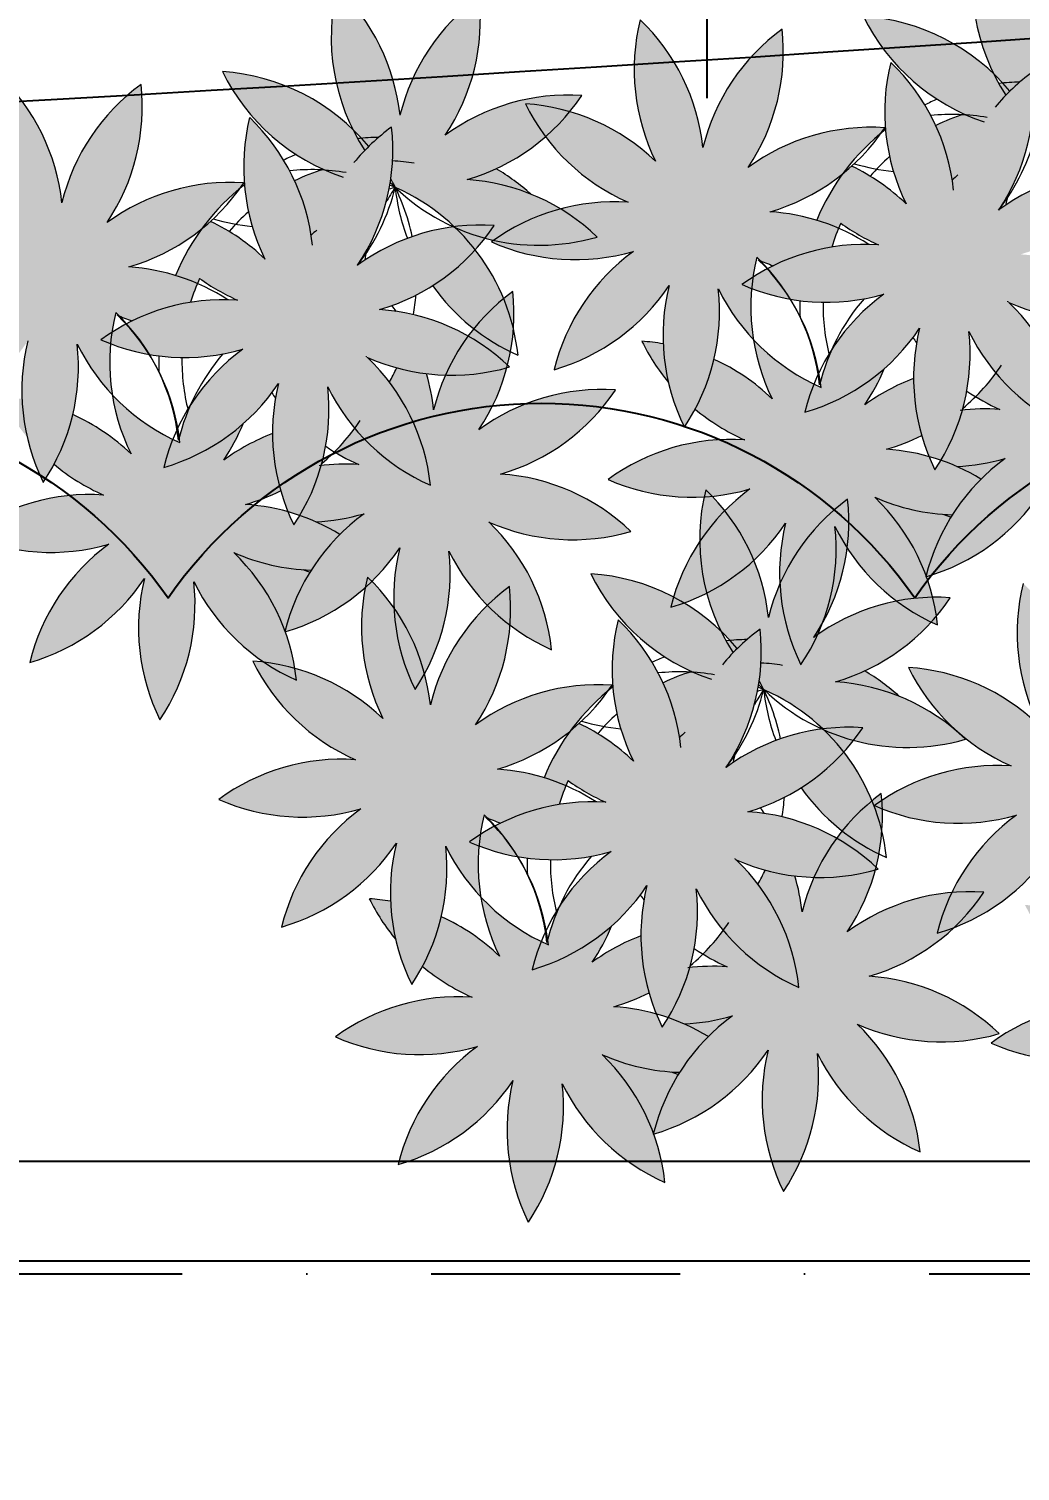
# Model space of a CAD drawing. Extents: x -32840 to 422982, y 280745 to 888746.
# Drawn here: x 220228 to 222219, y 461284 to 464180 of the extents above; entities that cross this region are included whole.
import ezdxf

# ---------------------------------------------------------------- set-up
doc = ezdxf.new("R2010")
doc.units = 0
doc.header["$LTSCALE"] = 1000
doc.header["$PDMODE"] = 3
for name, pattern in [('CONTINOUS', [0]), ('DASHDOT', [1, 0.5, -0.25, 0, -0.25]), ('HIDDEN', [0.375, 0.25, -0.125])]:
    doc.linetypes.add(name, pattern=pattern)
doc.layers.get('Defpoints').update_dxf_attribs({"linetype": 'HIDDEN'})
doc.layers.add('A-Dim grid', color=3, linetype='Continuous', transparency=0.5)
for name, color, linetype in [('a-drive(base)', 22, 'Continuous'), ('A-GRID', 31, 'DASHDOT'), ('A-GRID NO', 40, 'CONTINOUS'), ('A-Rev', 31, 'Continuous'), ('A-WALL', 7, 'CONTINOUS')]:
    doc.layers.add(name, color=color, linetype=linetype)
doc.layers.add('X-SW$0$Xref-Color$0$12.shrubs & ground covers', color=254, linetype='Continuous', lineweight=0)
doc.styles.add('ROMANS', font='romans.shx', dxfattribs={"width": 0.8})
doc.dimstyles.new('A-Dim Grid', dxfattribs={"dimscale": 100, "dimtxt": 2.5, "dimasz": 0.5, "dimexe": 0, "dimexo": 0, "dimgap": 0.3, "dimtad": 1, "dimdec": 0, "dimlfac": -0.01, "dimzin": 3, "dimdsep": 46, "dimtxsty": 'ROMANS', "dimblk": 'OBLIQUE', "dimcen": 5, "dimclrd": 256, "dimclre": 8, "dimclrt": 4, "dimadec": 0, "dimazin": 0, "dimtfac": 1, "dimtdec": 0, "dimtix": 1, "dimtmove": 1, "dimatfit": 3, "dimfxl": 1, "dimfrac": 2, "dimtolj": 1, "dimtzin": 3, "dimlwd": -1, "dimarcsym": 0})

# ---------------------------------------------------------------- blocks, each defined once
blk = doc.blocks.new('A$C4a14b2df')
at = {"true_color": 0x4d9226}
h = blk.add_hatch(color=87, dxfattribs=at)
h.dxf.hatch_style = 1
h.paths.add_polyline_path([(8707.3, 11193.8, 0.054447), (8661.8, 11115.3, -0.097304), (8504.7, 11151.1, -0.000367), (8504.5, 11151.7, -0.177195), (8631.7, 10894.3, -0.176327), (8425.4, 11092.1, -0.162535), (8369.2, 10833.5, 0.01495), (8345.4, 10841, -0.158509), (8326.4, 11098.7, -0.176327), (8095.8, 10929.9, -0.035596), (8114, 10986.5, 0.009428), (8128.3, 10979.8, 0.006475), (8127, 10990.6, -0.041812), (8150.2, 11056.3, -0.092047), (8254.8, 11167.4, -0.113986), (8067, 11156.9, 0.046078), (8021.2, 11218.6, -0.138987), (8244.1, 11266, -0.052666), (8168, 11309.7, 0.006963), (8163.5, 11299.4, 0.027999), (8119.6, 11315.5, -0.05988), (8172, 11408.9, 0.014038), (8189.8, 11424.2, -0.080164), (8299.3, 11348.5, -0.176327), (8268.5, 11632.6, -0.093915), (8358.7, 11505.9, -0.036305), (8412.9, 11527.5, -0.004243), (8420, 11527.1, -0.176327), (8213.7, 11724.9, -0.176327), (8475.2, 11609.6, 0.029646), (8499.6, 11566.5, -0.042962), (8553.6, 11613.6, -0.176327), (8485.4, 11336.1, -0.12616), (8678.1, 11413.2, 0.002189), (8681.4, 11411.7, -0.036034), (8721.7, 11367.1, -0.138344), (8529.2, 11247.1, -0.112612)])
h.paths.add_polyline_path([(8661.3, 11597.2, -0.176327), (8935.8, 11676.9, -0.176327), (8705.1, 11508.1, -0.176327), (8966.6, 11392.8, -0.137211), (8741.5, 11390.5, 0.018694), (8759.9, 11415.8, 0.048129), (8679.7, 11413.4, 0.08601), (8560.9, 11492.5, 0.011626), (8551.9, 11509.7, 0.062453), (8553.6, 11613.6, 0.019904), (8527.6, 11593, 0.019159), (8493.3, 11591.1, 0.015456), (8475.2, 11609.6, -0.176327), (8444.4, 11893.7, -0.176327), (8570.5, 11637.2, -0.176327), (8729.5, 11874.7, -0.176327)])
h.paths.add_polyline_path([(8163.5, 11299.4, 0.025006), (8149.8, 11261.6, 0.074143), (8032.4, 11224.3, -0.016866), (8006.2, 11234.5, 0.005672), (7999.4, 11241.2, 0.024262), (7991.6, 11201.4, 0.015952), (7969.6, 11186.4, 0.012501), (7989, 11178.4, 0.06155), (7992.5, 11076, -0.074407), (7922.1, 11177.7, -0.176327), (7853.9, 10900.1, -0.176327), (7823, 11184.2, -0.176327), (7592.4, 11015.5, -0.176327), (7751.4, 11252.9, -0.176327), (7466.3, 11271.9, -0.176327), (7740.7, 11351.6, -0.176327), (7534.5, 11549.4, -0.176327), (7795.9, 11434.1, -0.176327), (7765.1, 11718.2, -0.176327), (7891.3, 11461.8, -0.176327), (8050.3, 11699.2, -0.176327), (7982.1, 11421.7, -0.176327), (8256.5, 11501.4, -0.007844), (8249, 11490.6, 0.062812), (8172, 11408.9, -0.09961), (8025.9, 11332.6, -0.085331)])
h.paths.add_polyline_path([(8357.2, 10814.6, 0.013408), (8369.2, 10833.5, -0.053419), (8449.7, 10795.6, 0.055149), (8392.2, 10723.9, -0.096485), (8236.5, 10759.2, -0.176327), (8362.6, 10502.8, -0.176327), (8156.4, 10700.6, -0.176327), (8088.2, 10423.1, -0.176327), (8057.3, 10707.2, -0.176327), (7826.7, 10538.5, -0.176327), (7985.7, 10775.9, -0.176327), (7700.6, 10794.9, -0.176327), (7975, 10874.6, -0.070394), (7875.6, 10936.4, 0.064099), (7913.2, 11036.2, -0.085123), (8030.2, 10957.1, -0.075089), (7992.5, 11076, 0.091085), (8114, 10986.5, 0.035596), (8095.8, 10929.9, 0.110208), (8255.3, 11017.5, -0.04954), (8216.3, 10944.7, -0.067048), (8314.3, 10997.9, 0.069654), (8330.7, 10883.2, -0.045431), (8260.1, 10855.6, -0.051885), (8345.4, 10841, 0.017333)])
h.paths.add_polyline_path([(9034.1, 10801.4, -0.176327), (8749, 10820.4, -0.176327), (8875.1, 10564, -0.176327), (8668.9, 10761.8, -0.176327), (8600.7, 10484.3, -0.176327), (8569.9, 10768.4, -0.17577), (8340.1, 10599.9, 0.11525), (8236.5, 10759.2, 0.096485), (8392.2, 10723.9, -0.055149), (8449.7, 10795.6, 0.053419), (8369.2, 10833.5, 0.065713), (8412.3, 10934, -0.045122), (8487.5, 10935.8, -0.032901), (8438.9, 10961.2, 0.037514), (8479.7, 11008.6, 0.115333), (8631.7, 10894.3, 0.136029), (8549.2, 11101.6, 0.019091), (8563.9, 11130, 0.036512), (8623.7, 11118.2, -0.044186), (8638.1, 11045.9, -0.043966), (8661.8, 11115.3, 0.074868), (8785.3, 11130.2, -0.082245), (8728.9, 11005.9, -0.176327), (9003.3, 11085.5, -0.176327), (8772.7, 10916.8, -0.176327)])
h.paths.add_polyline_path([(8786.7, 11135.5, -0.003301), (8785.3, 11130.2, -0.074868), (8661.8, 11115.3, -0.054447), (8707.3, 11193.8, -0.05915)])
h.paths.add_polyline_path([(8798.4, 11208, -0.027585), (8792.5, 11162.3, -0.052313), (8718.7, 11208.6, -0.051105), (8778.6, 11269.1, -0.038481)])
h.paths.add_polyline_path([(8778.6, 11269.1, 0.051105), (8718.7, 11208.6, -0.072007), (8636, 11295.1, 0.067302), (8721.7, 11367.1, -0.068141)])
h.paths.add_polyline_path([(8792.5, 11162.3, -0.016413), (8786.7, 11135.5, 0.05915), (8707.3, 11193.8, -0.011176), (8718.7, 11208.6, 0.052313)])
h.paths.add_polyline_path([(8798.4, 11208, 0.038481), (8778.6, 11269.1, -0.013967), (8797.1, 11283.4, -0.045213)])
h.paths.add_polyline_path([(8066.8, 11157, -0.048404), (7989, 11178.4, -0.013856), (7991.6, 11201.4, -0.019715), (8020.1, 11218, -0.046075)], flags=17)
h.paths.add_polyline_path([(7989, 11178.4, -0.012501), (7969.6, 11186.4, -0.015952), (7991.6, 11201.4, 0.013856)], flags=17)
h.paths.add_polyline_path([(7821.7, 10990.6, -0.058514), (7768.8, 11072.4, -0.025668), (7811.3, 11067.4, 0.046469)], flags=17)
h.paths.add_polyline_path([(8507.7, 11574.6, 0.013105), (8493.3, 11591.1, -0.019159), (8527.6, 11593, 0.0162)], flags=17)
h.paths.add_polyline_path([(8507.7, 11574.6, 0.006836), (8499.6, 11566.5, -0.01663), (8485.3, 11590.3, -0.004466), (8493.3, 11591.1, -0.013105)], flags=17)
h.paths.add_polyline_path([(8721.7, 11367.1, 0.036034), (8681.4, 11411.7, 0.038192), (8741.5, 11390.5, -0.018371)])
h.paths.add_polyline_path([(8741.5, 11390.5, -0.038192), (8681.4, 11411.7, 0.001468), (8679.7, 11413.4, -0.048129), (8759.9, 11415.8, -0.018694)], flags=17)
h.paths.add_polyline_path([(8833.5, 11478.8, 0.079114), (8705.4, 11508.1, 0.000091), (8705.3, 11508.2, 0.037365), (8763.7, 11530, -0.048342)], flags=17)
h = blk.add_hatch(color=87, dxfattribs=at)
h.dxf.hatch_style = 1
h.paths.add_polyline_path([(7419.4, 11082.9, 0.054447), (7373.8, 11004.5, -0.097304), (7216.8, 11040.2, -0.000367), (7216.6, 11040.8, -0.177195), (7343.8, 10783.4, -0.176327), (7137.5, 10981.2, -0.162535), (7081.3, 10722.6, 0.01495), (7057.5, 10730.1, -0.158509), (7038.5, 10987.8, -0.176327), (6807.9, 10819.1, -0.035596), (6826.1, 10875.6, 0.009428), (6840.4, 10869, 0.006475), (6839.1, 10879.7, -0.041812), (6862.3, 10945.5, -0.092047), (6966.9, 11056.5, -0.113986), (6779.1, 11046.1, 0.046078), (6733.3, 11107.7, -0.138987), (6956.2, 11155.2, -0.052666), (6880, 11198.9, 0.006963), (6875.6, 11188.6, 0.027999), (6831.7, 11204.7, -0.05988), (6884.1, 11298.1, 0.014038), (6901.9, 11313.3, -0.080164), (7011.4, 11237.7, -0.176327), (6980.6, 11521.8, -0.093915), (7070.8, 11395.1, -0.036305), (7125, 11416.7, -0.004243), (7132.1, 11416.2, -0.176327), (6925.8, 11614.1, -0.176327), (7187.3, 11498.7, 0.029646), (7211.7, 11455.7, -0.042962), (7265.7, 11502.8, -0.176327), (7197.5, 11225.3, -0.12616), (7390.2, 11302.4, 0.002189), (7393.5, 11300.9, -0.036034), (7433.8, 11256.2, -0.138344), (7241.3, 11136.2, -0.112612)])
h.paths.add_polyline_path([(7373.4, 11486.3, -0.176327), (7647.8, 11566, -0.176327), (7417.2, 11397.3, -0.176327), (7678.7, 11281.9, -0.137211), (7453.6, 11279.7, 0.018694), (7472, 11305, 0.048129), (7391.7, 11302.6, 0.08601), (7273, 11381.6, 0.011626), (7264, 11398.8, 0.062453), (7265.7, 11502.8, 0.019904), (7239.7, 11482.1, 0.019159), (7205.4, 11480.3, 0.015456), (7187.3, 11498.7, -0.176327), (7156.5, 11782.8, -0.176327), (7282.6, 11526.4, -0.176327), (7441.6, 11763.8, -0.176327)])
h.paths.add_polyline_path([(6875.6, 11188.6, 0.025006), (6861.9, 11150.8, 0.074143), (6744.5, 11113.4, -0.016866), (6718.2, 11123.7, 0.005672), (6711.5, 11130.3, 0.024262), (6703.7, 11090.5, 0.015952), (6681.7, 11075.5, 0.012501), (6701, 11067.5, 0.06155), (6704.6, 10965.1, -0.074407), (6634.2, 11066.8, -0.176327), (6566, 10789.3, -0.176327), (6535.1, 11073.4, -0.176327), (6304.5, 10904.6, -0.176327), (6463.5, 11142.1, -0.176327), (6178.4, 11161.1, -0.176327), (6452.8, 11240.8, -0.176327), (6246.6, 11438.6, -0.176327), (6508, 11323.2, -0.176327), (6477.2, 11607.3, -0.176327), (6603.3, 11350.9, -0.176327), (6762.4, 11588.4, -0.176327), (6694.1, 11310.8, -0.176327), (6968.6, 11390.5, -0.007844), (6961.1, 11379.8, 0.062812), (6884.1, 11298.1, -0.09961), (6738, 11221.8, -0.085331)])
h.paths.add_polyline_path([(7069.3, 10703.7, 0.013408), (7081.3, 10722.6, -0.053419), (7161.8, 10684.7, 0.055149), (7104.3, 10613, -0.096485), (6948.5, 10648.4, -0.176327), (7074.7, 10391.9, -0.176327), (6868.4, 10589.8, -0.176327), (6800.2, 10312.2, -0.176327), (6769.4, 10596.4, -0.176327), (6538.8, 10427.6, -0.176327), (6697.8, 10665.1, -0.176327), (6412.6, 10684, -0.176327), (6687.1, 10763.7, -0.070394), (6587.7, 10825.5, 0.064099), (6625.3, 10925.3, -0.085123), (6742.3, 10846.2, -0.075089), (6704.6, 10965.1, 0.091085), (6826.1, 10875.6, 0.035596), (6807.9, 10819.1, 0.110208), (6967.4, 10906.6, -0.04954), (6928.4, 10833.8, -0.067048), (7026.4, 10887.1, 0.069654), (7042.8, 10772.4, -0.045431), (6972.2, 10744.8, -0.051885), (7057.5, 10730.1, 0.017333)])
h.paths.add_polyline_path([(7746.2, 10690.6, -0.176327), (7461.1, 10709.6, -0.176327), (7587.2, 10453.1, -0.176327), (7381, 10651, -0.176327), (7312.8, 10373.4, -0.176327), (7282, 10657.5, -0.17577), (7052.2, 10489, 0.11525), (6948.5, 10648.4, 0.096485), (7104.3, 10613, -0.055149), (7161.8, 10684.7, 0.053419), (7081.3, 10722.6, 0.065713), (7124.4, 10823.1, -0.045122), (7199.6, 10824.9, -0.032901), (7150.9, 10850.3, 0.037514), (7191.8, 10897.8, 0.115333), (7343.8, 10783.4, 0.136029), (7261.3, 10990.8, 0.019091), (7276, 11019.1, 0.036512), (7335.8, 11007.3, -0.044186), (7350.2, 10935.1, -0.043966), (7373.8, 11004.5, 0.074868), (7497.4, 11019.3, -0.082245), (7441, 10895, -0.176327), (7715.4, 10974.7, -0.176327), (7484.8, 10805.9, -0.176327)])
h.paths.add_polyline_path([(7498.8, 11024.7, -0.003301), (7497.4, 11019.3, -0.074868), (7373.8, 11004.5, -0.054447), (7419.4, 11082.9, -0.05915)])
h.paths.add_polyline_path([(7510.5, 11097.1, -0.027585), (7504.6, 11051.4, -0.052313), (7430.8, 11097.7, -0.051105), (7490.7, 11158.2, -0.038481)])
h.paths.add_polyline_path([(7490.7, 11158.2, 0.051105), (7430.8, 11097.7, -0.072007), (7348, 11184.3, 0.067302), (7433.8, 11256.2, -0.068141)])
h.paths.add_polyline_path([(7504.6, 11051.4, -0.016413), (7498.8, 11024.7, 0.05915), (7419.4, 11082.9, -0.011176), (7430.8, 11097.7, 0.052313)])
h.paths.add_polyline_path([(7510.5, 11097.1, 0.038481), (7490.7, 11158.2, -0.013967), (7509.2, 11172.5, -0.045213)])
h.paths.add_polyline_path([(6778.8, 11046.1, -0.048404), (6701, 11067.5, -0.013856), (6703.7, 11090.5, -0.019715), (6732.2, 11107.1, -0.046075)], flags=17)
h.paths.add_polyline_path([(6701, 11067.5, -0.012501), (6681.7, 11075.5, -0.015952), (6703.7, 11090.5, 0.013856)], flags=17)
h.paths.add_polyline_path([(6533.8, 10879.7, -0.058514), (6480.8, 10961.6, -0.025668), (6523.4, 10956.5, 0.046469)], flags=17)
h.paths.add_polyline_path([(7219.8, 11463.8, 0.013105), (7205.4, 11480.3, -0.019159), (7239.7, 11482.1, 0.0162)], flags=17)
h.paths.add_polyline_path([(7219.8, 11463.8, 0.006836), (7211.7, 11455.7, -0.01663), (7197.4, 11479.5, -0.004466), (7205.4, 11480.3, -0.013105)], flags=17)
h.paths.add_polyline_path([(7433.8, 11256.2, 0.036034), (7393.5, 11300.9, 0.038192), (7453.6, 11279.7, -0.018371)])
h.paths.add_polyline_path([(7453.6, 11279.7, -0.038192), (7393.5, 11300.9, 0.001468), (7391.7, 11302.6, -0.048129), (7472, 11305, -0.018694)], flags=17)
h.paths.add_polyline_path([(7545.6, 11367.9, 0.079114), (7417.5, 11397.2, 0.000091), (7417.4, 11397.3, 0.037365), (7475.8, 11419.1, -0.048342)], flags=17)
h = blk.add_hatch(color=87, dxfattribs=at)
h.dxf.hatch_style = 1
h.paths.add_polyline_path([(8159.6, 10074.5, 0.054447), (8114.1, 9996, -0.097304), (7957, 10031.7, -0.000367), (7956.8, 10032.3, -0.177195), (8084, 9774.9, -0.176327), (7877.7, 9972.7, -0.162535), (7821.5, 9714.2, 0.01495), (7797.7, 9721.6, -0.158509), (7778.7, 9979.3, -0.176327), (7548.1, 9810.6, -0.035596), (7566.3, 9867.1, 0.009428), (7580.6, 9860.5, 0.006475), (7579.3, 9871.2, -0.041812), (7602.5, 9937, -0.092047), (7707.1, 10048, -0.113986), (7519.3, 10037.6, 0.046078), (7473.5, 10099.3, -0.138987), (7696.4, 10146.7, -0.052666), (7620.2, 10190.4, 0.006963), (7615.8, 10180.1, 0.027999), (7571.9, 10196.2, -0.05988), (7624.3, 10289.6, 0.014038), (7642.1, 10304.8, -0.080164), (7751.6, 10229.2, -0.176327), (7720.8, 10513.3, -0.093915), (7811, 10386.6, -0.036305), (7865.2, 10408.2, -0.004243), (7872.3, 10407.8, -0.176327), (7666, 10605.6, -0.176327), (7927.5, 10490.2, 0.029646), (7951.9, 10447.2, -0.042962), (8005.9, 10494.3, -0.176327), (7937.7, 10216.8, -0.12616), (8130.4, 10293.9, 0.002189), (8133.7, 10292.4, -0.036034), (8174, 10247.8, -0.138344), (7981.5, 10127.7, -0.112612)])
h.paths.add_polyline_path([(8113.6, 10477.8, -0.176327), (8388.1, 10557.5, -0.176327), (8157.4, 10388.8, -0.176327), (8418.9, 10273.4, -0.137211), (8193.8, 10271.2, 0.018694), (8212.2, 10296.5, 0.048129), (8132, 10294.1, 0.08601), (8013.2, 10373.1, 0.011626), (8004.2, 10390.4, 0.062453), (8005.9, 10494.3, 0.019904), (7979.9, 10473.6, 0.019159), (7945.6, 10471.8, 0.015456), (7927.5, 10490.2, -0.176327), (7896.7, 10774.3, -0.176327), (8022.8, 10517.9, -0.176327), (8181.8, 10755.4, -0.176327)])
h.paths.add_polyline_path([(7615.8, 10180.1, 0.025006), (7602.1, 10142.3, 0.074143), (7484.7, 10105, -0.016866), (7458.5, 10115.2, 0.005672), (7451.7, 10121.8, 0.024262), (7443.9, 10082.1, 0.015952), (7421.9, 10067, 0.012501), (7441.3, 10059.1, 0.06155), (7444.8, 9956.7, -0.074407), (7374.4, 10058.3, -0.176327), (7306.2, 9780.8, -0.176327), (7275.3, 10064.9, -0.176327), (7044.7, 9896.2, -0.176327), (7203.7, 10133.6, -0.176327), (6918.6, 10152.6, -0.176327), (7193, 10232.3, -0.176327), (6986.8, 10430.1, -0.176327), (7248.2, 10314.8, -0.176327), (7217.4, 10598.9, -0.176327), (7343.5, 10342.4, -0.176327), (7502.6, 10579.9, -0.176327), (7434.4, 10302.4, -0.176327), (7708.8, 10382.1, -0.007844), (7701.3, 10371.3, 0.062812), (7624.3, 10289.6, -0.09961), (7478.2, 10213.3, -0.085331)])
h.paths.add_polyline_path([(7809.5, 9695.2, 0.013408), (7821.5, 9714.2, -0.053419), (7902, 9676.2, 0.055149), (7844.5, 9604.5, -0.096485), (7688.8, 9639.9, -0.176327), (7814.9, 9383.5, -0.176327), (7608.7, 9581.3, -0.176327), (7540.4, 9303.8, -0.176327), (7509.6, 9587.9, -0.176327), (7279, 9419.1, -0.176327), (7438, 9656.6, -0.176327), (7152.8, 9675.6, -0.176327), (7427.3, 9755.3, -0.070394), (7327.9, 9817, 0.064099), (7365.5, 9916.8, -0.085123), (7482.5, 9837.7, -0.075089), (7444.8, 9956.7, 0.091085), (7566.3, 9867.1, 0.035596), (7548.1, 9810.6, 0.110208), (7707.6, 9898.2, -0.04954), (7668.6, 9825.3, -0.067048), (7766.6, 9878.6, 0.069654), (7783, 9763.9, -0.045431), (7712.4, 9736.3, -0.051885), (7797.7, 9721.6, 0.017333)])
h.paths.add_polyline_path([(8486.4, 9682.1, -0.176327), (8201.3, 9701.1, -0.176327), (8327.4, 9444.6, -0.176327), (8121.2, 9642.5, -0.176327), (8053, 9364.9, -0.176327), (8022.2, 9649.1, -0.17577), (7792.4, 9480.6, 0.11525), (7688.8, 9639.9, 0.096485), (7844.5, 9604.5, -0.055149), (7902, 9676.2, 0.053419), (7821.5, 9714.2, 0.065713), (7864.6, 9814.7, -0.045122), (7939.8, 9816.4, -0.032901), (7891.1, 9841.9, 0.037514), (7932, 9889.3, 0.115333), (8084, 9774.9, 0.136029), (8001.5, 9982.3, 0.019091), (8016.2, 10010.6, 0.036512), (8076, 9998.9, -0.044186), (8090.4, 9926.6, -0.043966), (8114.1, 9996, 0.074868), (8237.6, 10010.8, -0.082245), (8181.2, 9886.5, -0.176327), (8455.6, 9966.2, -0.176327), (8225, 9797.5, -0.176327)])
h.paths.add_polyline_path([(8239, 10016.2, -0.003301), (8237.6, 10010.8, -0.074868), (8114.1, 9996, -0.054447), (8159.6, 10074.5, -0.05915)])
h.paths.add_polyline_path([(8250.7, 10088.6, -0.027585), (8244.8, 10043, -0.052313), (8171, 10089.3, -0.051105), (8230.9, 10149.7, -0.038481)])
h.paths.add_polyline_path([(8230.9, 10149.7, 0.051105), (8171, 10089.3, -0.072007), (8088.2, 10175.8, 0.067302), (8174, 10247.8, -0.068141)])
h.paths.add_polyline_path([(8244.8, 10043, -0.016413), (8239, 10016.2, 0.05915), (8159.6, 10074.5, -0.011176), (8171, 10089.3, 0.052313)])
h.paths.add_polyline_path([(8250.7, 10088.6, 0.038481), (8230.9, 10149.7, -0.013967), (8249.4, 10164, -0.045213)])
h.paths.add_polyline_path([(7519.1, 10037.6, -0.048404), (7441.3, 10059.1, -0.013856), (7443.9, 10082.1, -0.019715), (7472.4, 10098.7, -0.046075)], flags=17)
h.paths.add_polyline_path([(7441.3, 10059.1, -0.012501), (7421.9, 10067, -0.015952), (7443.9, 10082.1, 0.013856)], flags=17)
h.paths.add_polyline_path([(7274, 9871.2, -0.058514), (7221.1, 9953.1, -0.025668), (7263.6, 9948, 0.046469)], flags=17)
h.paths.add_polyline_path([(7960, 10455.3, 0.013105), (7945.6, 10471.8, -0.019159), (7979.9, 10473.6, 0.0162)], flags=17)
h.paths.add_polyline_path([(7960, 10455.3, 0.006836), (7951.9, 10447.2, -0.01663), (7937.6, 10471, -0.004466), (7945.6, 10471.8, -0.013105)], flags=17)
h.paths.add_polyline_path([(8174, 10247.8, 0.036034), (8133.7, 10292.4, 0.038192), (8193.8, 10271.2, -0.018371)])
h.paths.add_polyline_path([(8193.8, 10271.2, -0.038192), (8133.7, 10292.4, 0.001468), (8132, 10294.1, -0.048129), (8212.2, 10296.5, -0.018694)], flags=17)
h.paths.add_polyline_path([(8285.8, 10359.5, 0.079114), (8157.7, 10388.8, 0.000091), (8157.6, 10388.8, 0.037365), (8216, 10410.7, -0.048342)], flags=17)
h = blk.add_hatch(color=87, dxfattribs=at)
h.dxf.hatch_style = 1
h.paths.add_polyline_path([(9476.7, 10061.9, 0.054447), (9431.2, 9983.5, -0.097304), (9274.1, 10019.2, -0.000367), (9273.9, 10019.8, -0.177195), (9401.1, 9762.4, -0.176327), (9194.9, 9960.2, -0.162535), (9138.6, 9701.6, 0.01495), (9114.8, 9709.1, -0.158509), (9095.8, 9966.8, -0.176327), (8865.2, 9798.1, -0.035596), (8883.4, 9854.6, 0.009428), (8897.7, 9848, 0.006475), (8896.4, 9858.7, -0.041812), (8919.6, 9924.5, -0.092047), (9024.2, 10035.5, -0.113986), (8836.4, 10025.1, 0.046078), (8790.6, 10086.7, -0.138987), (9013.5, 10134.2, -0.052666), (8937.4, 10177.8, 0.006963), (8932.9, 10167.6, 0.027999), (8889, 10183.7, -0.05988), (8941.4, 10277.1, 0.014038), (8959.2, 10292.3, -0.080164), (9068.7, 10216.7, -0.176327), (9037.9, 10500.8, -0.093915), (9128.1, 10374, -0.036305), (9182.3, 10395.6, -0.004243), (9189.4, 10395.2, -0.176327), (8983.1, 10593.1, -0.176327), (9244.6, 10477.7, 0.029646), (9269, 10434.7, -0.042962), (9323, 10481.8, -0.176327), (9254.8, 10204.3, -0.12616), (9447.5, 10281.4, 0.002189), (9450.8, 10279.9, -0.036034), (9491.1, 10235.2, -0.138344), (9298.6, 10115.2, -0.112612)])
h.paths.add_polyline_path([(9430.7, 10465.3, -0.176327), (9705.2, 10545, -0.176327), (9474.5, 10376.3, -0.176327), (9736, 10260.9, -0.137211), (9510.9, 10258.7, 0.018694), (9529.3, 10284, 0.048129), (9449.1, 10281.6, 0.08601), (9330.3, 10360.6, 0.011626), (9321.3, 10377.8, 0.062453), (9323, 10481.8, 0.019904), (9297, 10461.1, 0.019159), (9262.7, 10459.3, 0.015456), (9244.6, 10477.7, -0.176327), (9213.8, 10761.8, -0.176327), (9339.9, 10505.4, -0.176327), (9498.9, 10742.8, -0.176327)])
h.paths.add_polyline_path([(8932.9, 10167.6, 0.025006), (8919.3, 10129.8, 0.074143), (8801.8, 10092.4, -0.016866), (8775.6, 10102.7, 0.005672), (8768.8, 10109.3, 0.024262), (8761, 10069.5, 0.015952), (8739, 10054.5, 0.012501), (8758.4, 10046.5, 0.06155), (8761.9, 9944.1, -0.074407), (8691.5, 10045.8, -0.176327), (8623.3, 9768.3, -0.176327), (8592.5, 10052.4, -0.176327), (8361.8, 9883.6, -0.176327), (8520.8, 10121.1, -0.176327), (8235.7, 10140.1, -0.176327), (8510.1, 10219.8, -0.176327), (8303.9, 10417.6, -0.176327), (8565.3, 10302.2, -0.176327), (8534.5, 10586.3, -0.176327), (8660.7, 10329.9, -0.176327), (8819.7, 10567.4, -0.176327), (8751.5, 10289.8, -0.176327), (9025.9, 10369.5, -0.007844), (9018.4, 10358.8, 0.062812), (8941.4, 10277.1, -0.09961), (8795.3, 10200.8, -0.085331)])
h.paths.add_polyline_path([(9126.6, 9682.7, 0.013408), (9138.6, 9701.6, -0.053419), (9219.1, 9663.7, 0.055149), (9161.7, 9592, -0.096485), (9005.9, 9627.4, -0.176327), (9132, 9370.9, -0.176327), (8925.8, 9568.8, -0.176327), (8857.6, 9291.2, -0.176327), (8826.7, 9575.3, -0.176327), (8596.1, 9406.6, -0.176327), (8755.1, 9644.1, -0.176327), (8470, 9663, -0.176327), (8744.4, 9742.7, -0.070394), (8645, 9804.5, 0.064099), (8682.6, 9904.3, -0.085123), (8799.6, 9825.2, -0.075089), (8761.9, 9944.1, 0.091085), (8883.4, 9854.6, 0.035596), (8865.2, 9798.1, 0.110208), (9024.7, 9885.6, -0.04954), (8985.7, 9812.8, -0.067048), (9083.7, 9866.1, 0.069654), (9100.1, 9751.4, -0.045431), (9029.5, 9723.7, -0.051885), (9114.8, 9709.1, 0.017333)])
h.paths.add_polyline_path([(9803.6, 9669.6, -0.176327), (9518.4, 9688.6, -0.176327), (9644.5, 9432.1, -0.176327), (9438.3, 9629.9, -0.176327), (9370.1, 9352.4, -0.176327), (9339.3, 9636.5, -0.17577), (9109.5, 9468, 0.11525), (9005.9, 9627.4, 0.096485), (9161.7, 9592, -0.055149), (9219.1, 9663.7, 0.053419), (9138.6, 9701.6, 0.065713), (9181.7, 9802.1, -0.045122), (9256.9, 9803.9, -0.032901), (9208.3, 9829.3, 0.037514), (9249.1, 9876.8, 0.115333), (9401.1, 9762.4, 0.136029), (9318.6, 9969.8, 0.019091), (9333.3, 9998.1, 0.036512), (9393.1, 9986.3, -0.044186), (9407.5, 9914.1, -0.043966), (9431.2, 9983.5, 0.074868), (9554.7, 9998.3, -0.082245), (9498.3, 9874, -0.176327), (9772.7, 9953.7, -0.176327), (9542.1, 9784.9, -0.176327)])
h.paths.add_polyline_path([(9556.1, 10003.7, -0.003301), (9554.7, 9998.3, -0.074868), (9431.2, 9983.5, -0.054447), (9476.7, 10061.9, -0.05915)])
h.paths.add_polyline_path([(9567.8, 10076.1, -0.027585), (9562, 10030.4, -0.052313), (9488.1, 10076.7, -0.051105), (9548, 10137.2, -0.038481)])
h.paths.add_polyline_path([(9548, 10137.2, 0.051105), (9488.1, 10076.7, -0.072007), (9405.4, 10163.3, 0.067302), (9491.1, 10235.2, -0.068141)])
h.paths.add_polyline_path([(9562, 10030.4, -0.016413), (9556.1, 10003.7, 0.05915), (9476.7, 10061.9, -0.011176), (9488.1, 10076.7, 0.052313)])
h.paths.add_polyline_path([(9567.8, 10076.1, 0.038481), (9548, 10137.2, -0.013967), (9566.5, 10151.5, -0.045213)])
h.paths.add_polyline_path([(8836.2, 10025.1, -0.048404), (8758.4, 10046.5, -0.013856), (8761, 10069.5, -0.019715), (8789.5, 10086.1, -0.046075)], flags=17)
h.paths.add_polyline_path([(8758.4, 10046.5, -0.012501), (8739, 10054.5, -0.015952), (8761, 10069.5, 0.013856)], flags=17)
h.paths.add_polyline_path([(8591.1, 9858.7, -0.058514), (8538.2, 9940.6, -0.025668), (8580.7, 9935.5, 0.046469)], flags=17)
h.paths.add_polyline_path([(9277.1, 10442.8, 0.013105), (9262.7, 10459.3, -0.019159), (9297, 10461.1, 0.0162)], flags=17)
h.paths.add_polyline_path([(9277.1, 10442.8, 0.006836), (9269, 10434.7, -0.01663), (9254.7, 10458.5, -0.004466), (9262.7, 10459.3, -0.013105)], flags=17)
h.paths.add_polyline_path([(9491.1, 10235.2, 0.036034), (9450.8, 10279.9, 0.038192), (9510.9, 10258.7, -0.018371)])
h.paths.add_polyline_path([(9510.9, 10258.7, -0.038192), (9450.8, 10279.9, 0.001468), (9449.1, 10281.6, -0.048129), (9529.3, 10284, -0.018694)], flags=17)
h.paths.add_polyline_path([(9602.9, 10346.9, 0.079114), (9474.8, 10376.2, 0.000091), (9474.7, 10376.3, 0.037365), (9533.1, 10398.1, -0.048342)], flags=17)
for p, q in [((10253.2, 9425.4), (1300, 9425.4)), ((10023.1, 9225.4), (1500, 9225.4))]:
    blk.add_line(p, q)
at = {"layer": 'X-SW$0$Xref-Color$0$12.shrubs & ground covers'}
for centre, radius, start, end in [((8850.1, 11794), 417.8, 166.1924, 212.9848), ((8155.2, 11592.2), 417.8, 6.1924, 46.1924), ((7562.2, 11683.1), 417.8, 166.1924, 212.9848), ((6867.3, 11481.3), 417.8, 6.1924, 46.1924), ((7688.3, 11426.7), 417.8, 126.1924, 166.1924), ((7026.3, 11718.8), 417.8, 326.1924, 6.1924), ((8170.8, 11618.5), 417.8, 166.1924, 206.1924), ((7475.9, 11416.7), 417.8, 6.1924, 46.1924), ((8186, 11308.1), 417.8, 39.6471, 86.1924), ((8588.6, 11909.3), 417.8, 206.1924, 251.4986), ((8297, 11362.1), 417.8, 126.1924, 166.1924), ((7634.9, 11654.2), 417.8, 326.1924, 6.1924), ((8674.2, 11532.9), 417.8, 166.1924, 206.1924), ((7979.3, 11331.1), 417.8, 6.1924, 46.1924), ((6188, 11305.8), 417.8, 6.1924, 46.1924), ((7009.1, 11251.2), 417.8, 126.1924, 166.1924), ((6347, 11543.3), 417.8, 326.1924, 6.1924), ((6898.1, 11197.2), 417.8, 39.6471, 86.1924), ((7300.7, 11798.5), 417.8, 206.1924, 251.4986), ((8800.3, 11276.5), 417.8, 126.1924, 140.4795), ((8534.4, 11144.3), 448.7, 90.8641, 96.278), ((8138.3, 11568.6), 417.8, 326.1924, 6.1924), ((7620.1, 11149.2), 417.8, 86.1924, 126.1924), ((7300.7, 11798.5), 417.8, 286.1924, 326.1924), ((8534.4, 11144.3), 448.7, 112.6188, 116.1148), ((7506.7, 11132.6), 417.8, 46.1924, 86.1924), ((7909.4, 11733.8), 417.8, 206.1924, 246.1924), ((8392.2, 11110.2), 417.8, 80.3349, 95.9472), ((8534.4, 11144.3), 402, 107.0448, 115.9029), ((7386.3, 11422.1), 417.8, 166.1924, 206.1924), ((6691.4, 11220.3), 417.8, 6.1924, 46.1924), ((7512.4, 11165.6), 417.8, 126.1924, 140.4795), ((6850.4, 11457.7), 417.8, 326.1924, 6.1924), ((8228.8, 11084.5), 417.8, 86.1924, 126.1924), ((7909.4, 11733.8), 417.8, 286.1924, 326.1924), ((7246.5, 11033.4), 448.7, 90.8641, 96.278), ((8534.4, 11144.3), 448.7, 128.0321, 157.5658), ((8155.2, 11592.2), 417.8, 322.1588, 346.1924), ((7246.5, 11033.4), 448.7, 112.6188, 116.1148), ((8534.4, 11144.3), 402, 131.8658, 139.7829), ((7104.3, 10999.4), 417.8, 80.3349, 95.9472), ((7246.5, 11033.4), 402, 107.0448, 115.9029), ((7246.5, 11033.4), 402, 80.7608, 86.9948), ((7246.5, 11033.4), 448.7, 48.1985, 59.269), ((8010.1, 11047), 417.8, 46.1924, 64.5255), ((8314.2, 11829.6), 417.8, 253.4542, 264.4465), ((8732.1, 10999), 417.8, 86.1924, 126.1924), ((6940.8, 10973.7), 417.8, 86.1924, 126.1924), ((6621.5, 11623), 417.8, 286.1924, 326.1924), ((7246.5, 11033.4), 448.7, 128.0321, 157.5658), ((7104.3, 10999.4), 417.8, 6.1924, 67.8257), ((7562.2, 11683.1), 417.8, 224.2464, 286.1924), ((6898.1, 11197.2), 417.8, 11.8096, 28.8567), ((7389.5, 10980.4), 417.8, 46.1924, 86.1924), ((7246.5, 11033.4), 402, 64.8221, 64.843), ((8677.4, 11091.3), 417.8, 130.9929, 133.0964), ((6867.3, 11481.3), 417.8, 322.1588, 346.1924), ((7620.1, 11149.2), 417.8, 146.1924, 151.1203), ((7389.5, 10980.4), 417.8, 106.1924, 107.9903), ((7688.3, 11426.7), 417.8, 186.1924, 200.6655), ((8908, 11260), 417.8, 165.1904, 168.1609), ((7246.5, 11033.4), 402, 131.8658, 139.7829), ((7713, 10934.8), 417.8, 86.1924, 126.1924), ((7998.1, 10915.8), 417.8, 57.1825, 86.1924), ((6722.2, 10936.2), 417.8, 46.1924, 64.5255), ((7026.3, 11718.8), 417.8, 253.4542, 264.4465), ((7444.2, 10888.1), 417.8, 86.1924, 126.1924), ((7124.8, 11537.4), 417.8, 286.1924, 326.1924), ((8534.4, 11144.3), 402, 155.6997, 163.0252), ((8412.7, 11648.3), 417.8, 234.1335, 246.1924), ((7389.5, 10980.4), 417.8, 130.9929, 133.0964), ((7634.9, 11654.2), 417.8, 246.1924, 286.1924), ((7620.1, 11149.2), 417.8, 165.1904, 168.1609), ((7998.1, 10915.8), 417.8, 126.1924, 166.1924), ((8216.3, 10849.2), 417.8, 86.1924, 126.1924), ((8405.1, 11141.5), 417.8, 166.1924, 206.1924), ((7710.2, 10939.7), 417.8, 6.1924, 46.1924), ((6710.2, 10804.9), 417.8, 57.1825, 86.1924), ((7713, 10934.8), 417.8, 6.1924, 46.1924), ((8170.8, 11618.5), 417.8, 246.1924, 250.6528), ((7246.5, 11033.4), 402, 155.6997, 163.0252), ((7124.8, 11537.4), 417.8, 234.1335, 246.1924), ((7688.3, 11426.7), 417.8, 215.4665, 246.1924), ((7475.9, 11416.7), 417.8, 286.1924, 326.1924), ((8228.8, 11084.5), 417.8, 166.1924, 206.1924), ((8138.3, 11568.6), 417.8, 246.1924, 286.1924), ((6928.4, 10738.3), 417.8, 86.1924, 126.1924), ((6898.1, 11197.2), 417.8, 350.1741, 355.6122), ((7755.9, 10835.4), 417.8, 126.1924, 166.1924), ((7093.8, 11127.5), 417.8, 326.1924, 6.1924), ((7506.7, 11132.6), 417.8, 326.1924, 6.1924), ((8297, 11362.1), 417.8, 206.1924, 246.1924), ((8534.4, 11144.3), 448.7, 178.7419, 182.8713), ((8501.5, 10830.2), 417.8, 126.1924, 166.1924), ((8531.2, 10885), 417.8, 139.2237, 166.1924), ((8917.6, 11202.6), 417.8, 186.7816, 186.9853), ((8908, 11260), 417.8, 195.0327, 195.1169), ((7117.2, 11030.6), 417.8, 166.1924, 206.1924), ((6422.3, 10828.8), 417.8, 6.1924, 46.1924), ((6425.1, 10823.9), 417.8, 6.1924, 46.1924), ((6882.9, 11507.6), 417.8, 246.1924, 250.6528), ((7213.6, 10719.4), 417.8, 46.1924, 86.1924), ((6934.8, 10890), 417.8, 35.4997, 37.498), ((8534.4, 11144.3), 402, 179.0629, 194.4097), ((8216.3, 10849.2), 417.8, 6.1924, 46.1924), ((8674.2, 11532.9), 417.8, 246.1924, 286.1924), ((7979.3, 11331.1), 417.8, 286.1924, 326.1924), ((8732.1, 10999), 417.8, 166.1924, 206.1924), ((6940.8, 10973.7), 417.8, 166.1924, 206.1924), ((6218.8, 11021.7), 417.8, 326.1924, 6.1924), ((7009.1, 11251.2), 417.8, 206.1924, 246.1924), ((6850.4, 11457.7), 417.8, 246.1924, 286.1924), ((8143.6, 11256.8), 417.8, 206.1924, 219.5875), ((7741, 10655.6), 417.8, 80.311, 86.1924), ((8656.2, 11318), 417.8, 214.7674, 216.4995), ((8010.1, 11047), 417.8, 326.1924, 6.1924), ((8800.3, 11276.5), 417.8, 206.1924, 246.1924), ((7246.5, 11033.4), 448.7, 178.7419, 182.8713), ((7213.6, 10719.4), 417.8, 126.1924, 166.1924), ((7243.3, 10774.2), 417.8, 139.2237, 166.1924), ((7246.5, 11033.4), 402, 179.0629, 194.4097), ((7629.7, 11091.8), 417.8, 186.7816, 186.9853), ((7620.1, 11149.2), 417.8, 195.0327, 195.1169), ((6928.4, 10738.3), 417.8, 6.1924, 46.1924), ((7386.3, 11422.1), 417.8, 246.1924, 286.1924), ((7741, 10655.6), 417.8, 46.1924, 65.6542), ((6898.1, 11197.2), 417.8, 330.39, 334.7648), ((6934.8, 10890), 417.8, 6.1924, 16.3124), ((7869.2, 11177.1), 417.8, 326.1924, 337.537), ((8143.6, 11256.8), 417.8, 310.2081, 326.1924), ((6691.4, 11220.3), 417.8, 286.1924, 326.1924), ((7444.2, 10888.1), 417.8, 166.1924, 206.1924), ((6722.2, 10936.2), 417.8, 326.1924, 6.1924), ((7512.4, 11165.6), 417.8, 206.1924, 246.1924), ((8463, 10607.5), 417.8, 110.8491, 126.1924), ((7368.3, 11207.1), 417.8, 214.7674, 216.4995), ((7687.7, 10557.8), 417.8, 86.1924, 126.1924), ((7368.3, 11207.1), 417.8, 286.1924, 326.1924), ((8656.2, 11318), 417.8, 235.7746, 246.1924), ((6453.1, 10544.7), 417.8, 46.1924, 65.6542), ((8143.6, 11256.8), 417.8, 230.0858, 246.1924), ((8459.8, 10518.9), 417.8, 86.1924, 97.0895), ((6581.3, 11066.3), 417.8, 326.1924, 337.537), ((6855.7, 11146), 417.8, 310.2081, 326.1924), ((7175.1, 10496.6), 417.8, 110.8491, 126.1924), ((7368.3, 11207.1), 417.8, 235.7746, 246.1924), ((7947.3, 10457.7), 417.8, 86.1924, 126.1924), ((8143.6, 11256.8), 417.8, 286.1924, 296.5972), ((8232.4, 10438.8), 417.8, 58.6548, 86.1924), ((8744.9, 10499.9), 417.8, 126.1924, 166.1924), ((8381.7, 11238.3), 417.8, 272.6504, 286.1924), ((6855.7, 11146), 417.8, 230.0858, 246.1924), ((7171.9, 10408.1), 417.8, 86.1924, 97.0895), ((7457, 10389.1), 417.8, 46.1924, 86.1924), ((7869.2, 11177.1), 417.8, 246.1924, 286.1924), ((8232.4, 10438.8), 417.8, 126.1924, 166.1924), ((6659.3, 10346.9), 417.8, 86.1924, 126.1924), ((6855.7, 11146), 417.8, 286.1924, 296.5972), ((8302.4, 10674.6), 417.8, 166.1924, 212.9848), ((7607.5, 10472.8), 417.8, 6.1924, 46.1924), ((8428.5, 10418.2), 417.8, 126.1924, 166.1924), ((7766.5, 10710.3), 417.8, 326.1924, 6.1924), ((7947.3, 10457.7), 417.8, 6.1924, 46.1924), ((8405.1, 11141.5), 417.8, 246.1924, 268.2369), ((8222.7, 11000.9), 417.8, 286.1924, 326.1924), ((6944.5, 10327.9), 417.8, 58.6548, 86.1924), ((7457, 10389.1), 417.8, 126.1924, 166.1924), ((7093.8, 11127.5), 417.8, 272.6504, 286.1924), ((8534.4, 11144.3), 448.7, 249.2031, 251.1703), ((7629.7, 11091.8), 417.8, 246.1924, 286.1924), ((7171.9, 10408.1), 417.8, 6.1924, 46.1924), ((7710.2, 10939.7), 417.8, 286.1924, 326.1924), ((8463, 10607.5), 417.8, 166.1924, 206.1924), ((7741, 10655.6), 417.8, 326.1924, 6.1924), ((8531.2, 10885), 417.8, 206.1924, 246.1924), ((6581.3, 11066.3), 417.8, 246.1924, 286.1924), ((6944.5, 10327.9), 417.8, 126.1924, 166.1924), ((6659.3, 10346.9), 417.8, 6.1924, 46.1924), ((7117.2, 11030.6), 417.8, 246.1924, 268.2369), ((6934.8, 10890), 417.8, 286.1924, 326.1924), ((7687.7, 10557.8), 417.8, 166.1924, 206.1924), ((6965.6, 10605.9), 417.8, 326.1924, 6.1924), ((7755.9, 10835.4), 417.8, 206.1924, 246.1924), ((7246.5, 11033.4), 448.7, 249.2031, 251.1703), ((7638.3, 10188.7), 417.8, 39.6471, 86.1924), ((8040.9, 10790), 417.8, 206.1924, 251.4986), ((6422.3, 10828.8), 417.8, 286.1924, 326.1924), ((7175.1, 10496.6), 417.8, 166.1924, 206.1924), ((6453.1, 10544.7), 417.8, 326.1924, 6.1924), ((7243.3, 10774.2), 417.8, 206.1924, 246.1924), ((7623.1, 10499.2), 417.8, 166.1924, 206.1924), ((6928.2, 10297.4), 417.8, 6.1924, 46.1924), ((7749.3, 10242.7), 417.8, 126.1924, 166.1924), ((7087.2, 10534.8), 417.8, 326.1924, 6.1924), ((8940.2, 10486.6), 417.8, 166.1924, 206.1924), ((8360.3, 10140.7), 417.8, 86.1924, 126.1924), ((8040.9, 10790), 417.8, 286.1924, 326.1924), ((8126.5, 10413.6), 417.8, 166.1924, 206.1924), ((7431.6, 10211.8), 417.8, 6.1924, 46.1924), ((8252.6, 10157.1), 417.8, 126.1924, 140.4795), ((7590.6, 10449.2), 417.8, 326.1924, 6.1924), ((7986.7, 10024.9), 448.7, 90.8641, 96.278), ((6959, 10013.3), 417.8, 46.1924, 86.1924), ((7361.7, 10614.5), 417.8, 206.1924, 246.1924), ((7986.7, 10024.9), 448.7, 112.6188, 116.1148), ((7844.5, 9990.9), 417.8, 80.3349, 95.9472), ((7986.7, 10024.9), 402, 107.0448, 115.9029), ((7986.7, 10024.9), 402, 80.7608, 86.9948), ((7986.7, 10024.9), 448.7, 48.1985, 59.269), ((8276.1, 10000.7), 417.8, 46.1924, 86.1924), ((8678.8, 10602), 417.8, 206.1924, 246.1924), ((7681.1, 9965.2), 417.8, 86.1924, 126.1924), ((7361.7, 10614.5), 417.8, 286.1924, 326.1924), ((7986.7, 10024.9), 448.7, 128.0321, 157.5658), ((7607.5, 10472.8), 417.8, 322.1588, 346.1924), ((8360.3, 10140.7), 417.8, 146.1924, 151.1203), ((8129.7, 9971.9), 417.8, 106.1924, 107.9903), ((7844.5, 9990.9), 417.8, 6.1924, 67.8257), ((8302.4, 10674.6), 417.8, 224.2464, 286.1924), ((7638.3, 10188.7), 417.8, 11.8096, 28.8567), ((8428.5, 10418.2), 417.8, 186.1924, 200.6655), ((8129.7, 9971.9), 417.8, 46.1924, 86.1924), ((7986.7, 10024.9), 402, 64.8221, 64.843), ((7986.7, 10024.9), 402, 131.8658, 139.7829), ((7462.4, 9927.7), 417.8, 46.1924, 64.5255), ((7766.5, 10710.3), 417.8, 253.4542, 264.4465), ((8129.7, 9971.9), 417.8, 130.9929, 133.0964), ((8184.4, 9879.6), 417.8, 86.1924, 126.1924), ((7865, 10528.9), 417.8, 286.1924, 326.1924), ((7165.3, 9815.4), 417.8, 86.1924, 126.1924), ((8360.3, 10140.7), 417.8, 165.1904, 168.1609), ((7450.4, 9796.4), 417.8, 57.1825, 86.1924), ((8482.4, 9802.9), 417.8, 86.1924, 126.1924), ((7986.7, 10024.9), 402, 155.6997, 163.0252), ((7865, 10528.9), 417.8, 234.1335, 246.1924), ((8428.5, 10418.2), 417.8, 215.4665, 246.1924), ((7087.2, 10534.8), 417.8, 246.1924, 286.1924), ((7668.6, 9729.8), 417.8, 86.1924, 126.1924), ((7638.3, 10188.7), 417.8, 350.1741, 355.6122), ((8496.1, 9826.9), 417.8, 126.1924, 166.1924), ((7834, 10119), 417.8, 326.1924, 6.1924), ((8404.3, 10522.3), 417.8, 246.1924, 286.1924), ((7450.4, 9796.4), 417.8, 126.1924, 166.1924), ((7857.4, 10022.1), 417.8, 166.1924, 206.1924), ((7162.5, 9820.3), 417.8, 6.1924, 46.1924), ((7165.3, 9815.4), 417.8, 6.1924, 46.1924), ((7623.1, 10499.2), 417.8, 246.1924, 250.6528), ((7953.8, 9710.9), 417.8, 46.1924, 86.1924), ((7675, 9881.5), 417.8, 35.4997, 37.498), ((8767.5, 9783.9), 417.8, 126.1924, 166.1924), ((6928.2, 10297.4), 417.8, 286.1924, 326.1924), ((7681.1, 9965.2), 417.8, 166.1924, 206.1924), ((6959, 10013.3), 417.8, 326.1924, 6.1924), ((7749.3, 10242.7), 417.8, 206.1924, 246.1924), ((7590.6, 10449.2), 417.8, 246.1924, 286.1924), ((8245.3, 10284.8), 417.8, 286.1924, 326.1924), ((7986.7, 10024.9), 448.7, 178.7419, 182.8713), ((7953.8, 9710.9), 417.8, 126.1924, 166.1924), ((7983.5, 9765.7), 417.8, 139.2237, 166.1924), ((7986.7, 10024.9), 402, 179.0629, 194.4097), ((8369.9, 10083.3), 417.8, 186.7816, 186.9853), ((8360.3, 10140.7), 417.8, 195.0327, 195.1169), ((7668.6, 9729.8), 417.8, 6.1924, 46.1924), ((8126.5, 10413.6), 417.8, 246.1924, 286.1924), ((7638.3, 10188.7), 417.8, 330.39, 334.7648), ((7675, 9881.5), 417.8, 6.1924, 16.3124), ((7431.6, 10211.8), 417.8, 286.1924, 326.1924), ((8184.4, 9879.6), 417.8, 166.1924, 206.1924), ((7462.4, 9927.7), 417.8, 326.1924, 6.1924), ((8252.6, 10157.1), 417.8, 206.1924, 246.1924), ((8427.9, 9549.4), 417.8, 86.1924, 126.1924), ((8108.5, 10198.7), 417.8, 286.1924, 326.1924), ((7595.9, 10137.5), 417.8, 206.1924, 219.5875), ((7193.3, 9536.2), 417.8, 80.311, 86.1924), ((8108.5, 10198.7), 417.8, 214.7674, 216.4995), ((7193.3, 9536.2), 417.8, 46.1924, 65.6542), ((7321.5, 10057.8), 417.8, 326.1924, 337.537), ((7915.3, 9488.2), 417.8, 110.8491, 126.1924), ((7595.9, 10137.5), 417.8, 310.2081, 326.1924), ((8108.5, 10198.7), 417.8, 235.7746, 246.1924), ((7595.9, 10137.5), 417.8, 230.0858, 246.1924), ((7912.1, 9399.6), 417.8, 86.1924, 97.0895), ((8197.2, 9380.6), 417.8, 46.1924, 86.1924), ((7595.9, 10137.5), 417.8, 286.1924, 296.5972), ((7399.5, 9338.4), 417.8, 86.1924, 126.1924), ((7684.7, 9319.4), 417.8, 58.6548, 86.1924), ((8716.7, 9325.9), 417.8, 86.1924, 126.1924), ((8197.2, 9380.6), 417.8, 126.1924, 166.1924), ((7834, 10119), 417.8, 272.6504, 286.1924), ((7321.5, 10057.8), 417.8, 246.1924, 286.1924), ((8369.9, 10083.3), 417.8, 246.1924, 286.1924), ((7912.1, 9399.6), 417.8, 6.1924, 46.1924), ((7684.7, 9319.4), 417.8, 126.1924, 166.1924), ((7675, 9881.5), 417.8, 286.1924, 326.1924), ((8427.9, 9549.4), 417.8, 166.1924, 206.1924), ((8638.6, 10045.3), 417.8, 246.1924, 286.1924), ((7399.5, 9338.4), 417.8, 6.1924, 46.1924), ((7857.4, 10022.1), 417.8, 246.1924, 268.2369), ((7705.8, 9597.4), 417.8, 326.1924, 6.1924), ((8496.1, 9826.9), 417.8, 206.1924, 246.1924), ((7162.5, 9820.3), 417.8, 286.1924, 326.1924), ((7915.3, 9488.2), 417.8, 166.1924, 206.1924), ((7986.7, 10024.9), 448.7, 249.2031, 251.1703), ((7193.3, 9536.2), 417.8, 326.1924, 6.1924), ((7983.5, 9765.7), 417.8, 206.1924, 246.1924)]:
    blk.add_arc(centre, radius, start, end, dxfattribs=at)
blk = doc.blocks.new('_Oblique')
at = {"color": 0, "linetype": 'ByBlock', "lineweight": -2}
blk.add_line((-0.5, -0.5), (0.5, 0.5), dxfattribs=at)
at = {"color": 0, "linetype": 'ByBlock'}
blk.add_line((-0.5, -0.5), (0.5, 0.5), dxfattribs=at)
blk = doc.blocks.new('*D2647')
at = {"layer": 'A-Dim grid', "color": 8, "lineweight": -2, "transparency": 16777216}
for p, q in [((218690.6, 464040.8), (218690.6, 464705.3)), ((221590.6, 464040.8), (221590.6, 464705.3))]:
    blk.add_line(p, q, dxfattribs=at)
at = {"layer": 'A-Dim grid', "transparency": 16777216}
blk.add_line((218690.6, 464705.3), (221590.6, 464705.3), dxfattribs=at)
at = {"layer": 'Defpoints', "color": 0, "transparency": 16777216}
for p in [(221590.6, 464705.3), (218690.6, 464040.8), (221590.6, 464040.8)]:
    blk.add_point(p, dxfattribs=at)
at = {"layer": 'A-Dim grid', "transparency": 16777216, "xscale": 50, "yscale": 50, "zscale": 50, "rotation": 180}
blk.add_blockref('_Oblique', (218690.6, 464705.3), dxfattribs=at)
at = {"layer": 'A-Dim grid', "transparency": 16777216, "xscale": 50, "yscale": 50, "zscale": 50}
blk.add_blockref('_Oblique', (221590.6, 464705.3), dxfattribs=at)
at = {"layer": 'A-Dim grid', "color": 4, "transparency": 16777216, "insert": (220140.6, 464860.3), "char_height": 250, "attachment_point": 5, "style": 'ROMANS'}
blk.add_mtext('\\A1;2900', dxfattribs=at)
blk = doc.blocks.new('*D2648')
at = {"layer": 'A-Dim grid', "color": 8, "lineweight": -2, "transparency": 16777216}
for p, q in [((221590.6, 464040.8), (221590.6, 464705.3)), ((222790.6, 464040.8), (222790.6, 464705.3))]:
    blk.add_line(p, q, dxfattribs=at)
at = {"layer": 'A-Dim grid', "transparency": 16777216}
blk.add_line((221590.6, 464705.3), (222790.6, 464705.3), dxfattribs=at)
at = {"layer": 'Defpoints', "color": 0, "transparency": 16777216}
for p in [(222790.6, 464705.3), (221590.6, 464040.8), (222790.6, 464040.8)]:
    blk.add_point(p, dxfattribs=at)
at = {"layer": 'A-Dim grid', "transparency": 16777216, "xscale": 50, "yscale": 50, "zscale": 50, "rotation": 180}
blk.add_blockref('_Oblique', (221590.6, 464705.3), dxfattribs=at)
at = {"layer": 'A-Dim grid', "transparency": 16777216, "xscale": 50, "yscale": 50, "zscale": 50}
blk.add_blockref('_Oblique', (222790.6, 464705.3), dxfattribs=at)
at = {"layer": 'A-Dim grid', "color": 4, "transparency": 16777216, "insert": (222190.6, 464860.3), "char_height": 250, "attachment_point": 5, "style": 'ROMANS'}
blk.add_mtext('\\A1;1200', dxfattribs=at)
blk = doc.blocks.new('GR')
at = {"layer": 'A-GRID'}
blk.add_line((213612.2, 461680.4), (256876.3, 461680.4), dxfattribs=at)

msp = doc.modelspace()

# ---------------------------------------------------------------- linework, layer by layer
at = {"layer": 'a-drive(base)'}
msp.add_arc((210488.7, 636972), 173210, 269.288231, 282.429198, dxfattribs=at)
msp.add_arc((210488.7, 636972), 173210, 269.288231, 282.429198, dxfattribs=at)
at = {"layer": 'A-Rev'}
msp.add_lwpolyline([(226995, 455408, -0.520567), (225495, 455408, -0.520567), (223995, 455408, -0.520567), (222495, 455408, -0.520567), (220995, 455408, -0.520567), (219495, 455408, -0.520567), (217995, 455408, -0.520567), (216495, 455408, -0.520567), (214995, 455408, -0.520567), (214507.2, 456420.2, -0.520567), (214507.2, 457920.2, -0.520567), (214507.2, 459420.2, -0.520567), (214507.2, 460920.2, -0.520567), (214507.2, 463038, -0.520567), (216007.2, 463038, -0.520567), (217507.2, 463038, -0.520567), (219007.2, 463038, -0.520567), (220507.2, 463038, -0.520567), (222007.2, 463038, -0.520567), (223507.2, 463038, -0.520567), (225007.2, 463038, -0.520567), (226507.2, 463038, -0.520567)], format="xyb", dxfattribs=at)

# ---------------------------------------------------------------- block references
at = {"layer": 'A-GRID NO'}
msp.add_blockref('GR', (-2577.2, 0), dxfattribs=at)
at = {"layer": 'A-WALL'}
msp.add_blockref('A$C4a14b2df', (213690.6, 452480.4), dxfattribs=at)

# ---------------------------------------------------------------- dimensions: what is measured, and where the dimension line sits
at = {"layer": 'A-Dim grid'}
for base, p1, p2, picture, middle in [((221590.6, 464705.3), (218690.6, 464040.8), (221590.6, 464040.8), '*D2647', (220140.6, 464860.3)), ((222790.6, 464705.3), (221590.6, 464040.8), (222790.6, 464040.8), '*D2648', (222190.6, 464860.3))]:
    dim = msp.add_linear_dim(base=base, p1=p1, p2=p2, dimstyle='A-Dim Grid', dxfattribs=at)
    dim.commit()
    dim.dimension.update_dxf_attribs({"geometry": picture, "text_midpoint": middle})

doc.saveas('drawing.dxf')
